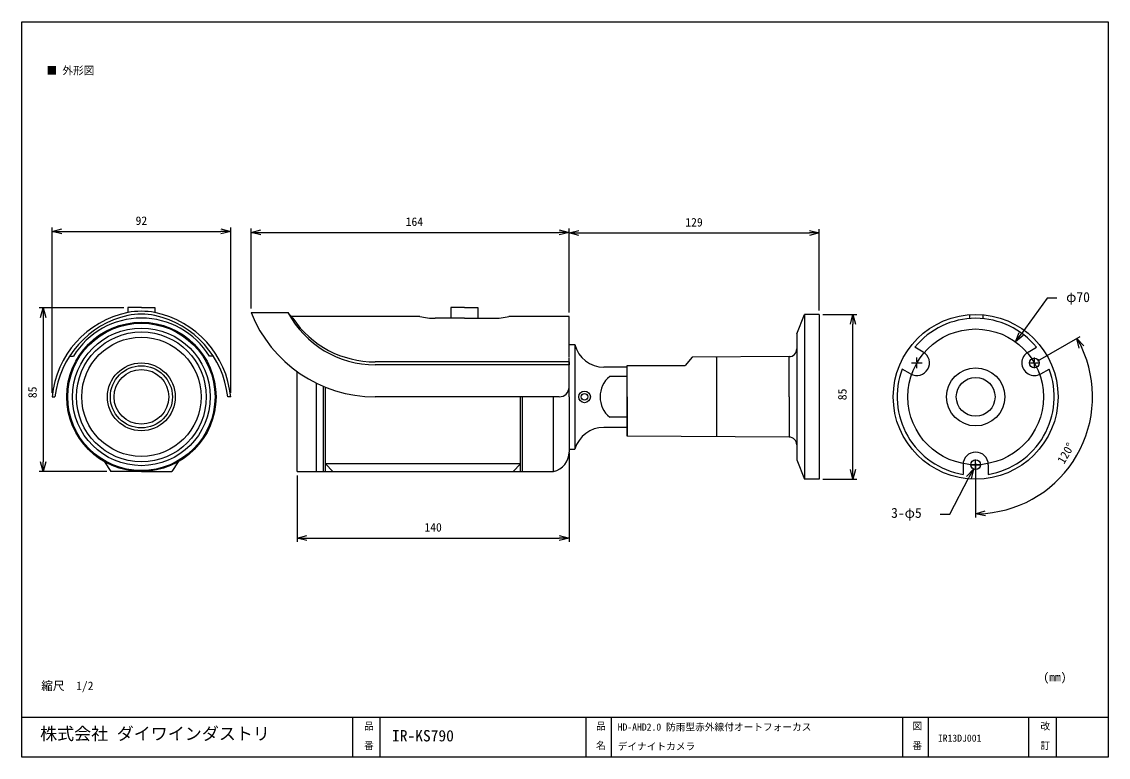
# Model space of a CAD drawing. Units: millimetres on the paper. Extents: x -139 to 141, y -98 to 91.
import ezdxf
from ezdxf.enums import TextEntityAlignment as Align

# ---------------------------------------------------------------- set-up
doc = ezdxf.new("R2010")
doc.units = ezdxf.units.MM
for name, color, linetype in [('0-0_0', 4, 'Continuous'), ('0-1_寸法線', 4, 'Continuous'), ('0-2_枠', 4, 'Continuous'), ('0-3_外形線', 4, 'Continuous'), ('0-4_レイヤー_1_0', 4, 'Continuous'), ('0-B__U+C2E4_U+C120', 4, 'Continuous'), ('0-D_細線_0.15', 4, 'Continuous'), ('0-E_外形線 @ 1', 4, 'Continuous')]:
    doc.layers.add(name, color=color, linetype=linetype)
doc.styles.add('ＭＳ ゴシック', font='')
doc.styles.get('ＭＳ ゴシック').set_extended_font_data('MS Gothic')

msp = doc.modelspace()

# ---------------------------------------------------------------- linework, layer by layer
at = {"layer": '0-0_0'}
for p, q in [((-131.513, 37.164), (-129.013, 37.164)), ((-85.443, 37.164), (-87.943, 37.164)), ((-80.17, 36.907), (-77.67, 36.907)), ((1.83, 36.907), (-0.67, 36.907)), ((1.83, 36.762), (4.33, 36.762)), ((66.33, 36.762), (63.83, 36.762)), ((-133.818, 17.46), (-133.818, 14.96)), ((-25.17, 17.491), (-28.67, 17.491)), ((-28.67, 17.491), (-28.67, 14.741)), ((-25.17, 17.491), (-21.67, 17.491)), ((-21.67, 17.491), (-21.67, 14.741)), ((-80.17, 16.241), (-70.67, 16.241)), ((-69.42, 14.741), (-70.67, 16.241)), ((-69.42, 15.241), (-69.836, 15.241)), ((-36.67, 15.241), (-69.42, 15.241)), ((-25.17, 14.741), (-32.67, 14.741)), ((-25.17, 14.741), (-17.67, 14.741)), ((1.83, 15.241), (-13.67, 15.241)), ((1.83, 14.741), (1.83, 15.241)), ((1.83, 4.613), (1.83, 14.741)), ((60.58, 10.741), (62.58, 15.741)), ((62.58, 15.741), (62.58, -26.759)), ((66.33, 15.741), (62.58, 15.741)), ((66.33, 15.741), (66.33, -26.759)), ((75.076, 15.741), (75.076, 13.241)), ((105.094, 15.679), (105.094, 14.675)), ((108.594, 15.658), (108.594, 14.654)), ((-117.421, 11.537), (-117.301, 11.318)), ((-115.911, 12.248), (-115.819, 12.015)), ((-115.214, 12.524), (-115.122, 12.291)), ((-113.627, 13.039), (-113.565, 12.797)), ((-112.901, 13.226), (-112.839, 12.984)), ((-111.262, 13.538), (-111.231, 13.29)), ((-110.518, 13.632), (-110.486, 13.384)), ((-108.853, 13.737), (-108.853, 13.487)), ((-108.103, 13.737), (-108.103, 13.487)), ((-106.437, 13.632), (-106.469, 13.384)), ((-105.693, 13.538), (-105.725, 13.29)), ((-104.055, 13.226), (-104.117, 12.984)), ((-103.328, 13.039), (-103.39, 12.797)), ((-101.741, 12.524), (-101.833, 12.291)), ((-101.044, 12.248), (-101.136, 12.015)), ((-99.534, 11.537), (-99.655, 11.318)), ((-121.379, 8.777), (-121.208, 8.595)), ((-120.094, 9.841), (-119.947, 9.639)), ((-119.487, 10.282), (-119.34, 10.08)), ((-118.078, 11.176), (-117.958, 10.957)), ((-98.877, 11.176), (-98.998, 10.957)), ((-97.468, 10.282), (-97.615, 10.08)), ((-96.862, 9.841), (-97.009, 9.639)), ((-95.576, 8.777), (-95.747, 8.595)), ((60.58, 10.741), (60.58, -21.759)), ((116.997, 8.654), (118.465, 10.678)), ((132.832, 9.567), (133.991, 7.352)), ((-123.546, 6.47), (-123.354, 6.311)), ((-123.068, 7.048), (-122.876, 6.888)), ((-121.926, 8.264), (-121.755, 8.082)), ((-95.029, 8.264), (-95.2, 8.082)), ((-93.887, 7.048), (-94.08, 6.888)), ((-93.409, 6.47), (-93.602, 6.311)), ((1.83, 7.991), (3.33, 7.991)), ((3.33, 7.991), (3.33, -19.009)), ((93.188, 6.055), (91.034, 7.299)), ((120.249, 6.055), (122.403, 7.299)), ((-127.016, 4.991), (-126.016, 4.991)), ((-125.733, 3.025), (-125.506, 2.918)), ((-124.929, 4.487), (-124.718, 4.353)), ((-124.527, 5.12), (-124.316, 4.986)), ((-92.428, 5.12), (-92.639, 4.986)), ((-92.026, 4.487), (-92.238, 4.353)), ((-91.223, 3.025), (-91.449, 2.918)), ((-89.939, 4.991), (-90.939, 4.991)), ((1.83, -5.509), (1.83, 4.491)), ((33.58, 4.716), (31.83, 2.616)), ((58.58, 4.866), (33.58, 4.716)), ((58.58, -5.509), (58.58, 4.866)), ((-126.898, 0.082), (-126.66, 0.004)), ((-126.666, 0.795), (-126.428, 0.718)), ((-126.052, 2.346), (-125.826, 2.24)), ((-90.903, 2.346), (-91.13, 2.24)), ((-90.289, 0.795), (-90.527, 0.718)), ((-90.057, 0.082), (-90.295, 0.004)), ((-68.27, -24.759), (-68.27, 0.97)), ((16.83, -5.509), (16.83, 2.616)), ((89.938, 0.426), (87.784, 1.67)), ((123.499, 0.426), (125.653, 1.67)), ((-127.453, -2.271), (-127.208, -2.318)), ((-127.313, -1.534), (-127.067, -1.581)), ((-89.642, -1.534), (-89.888, -1.581)), ((-89.502, -2.271), (-89.748, -2.318)), ((-63.27, -24.759), (-63.27, -2.02)), ((16.83, -0.259), (12.33, -0.259)), ((-131.513, -5.509), (-130.763, -5.509)), ((-127.71, -4.675), (-127.46, -4.691)), ((-127.662, -3.926), (-127.413, -3.942)), ((-89.293, -3.926), (-89.542, -3.942)), ((-89.246, -4.675), (-89.495, -4.691)), ((-85.443, -5.509), (-86.193, -5.509)), ((-61.52, -24.759), (-61.52, -2.814)), ((-61.02, -24.759), (-61.02, -3.02)), ((-0.67, -5.509), (-48.17, -5.509)), ((-10.67, -24.759), (-10.67, -5.509)), ((-10.17, -24.759), (-10.17, -5.509)), ((-2.17, -24.759), (-2.17, -5.509)), ((1.83, -5.509), (1.83, -19.759)), ((16.83, -5.509), (16.83, -15.634)), ((58.58, -5.509), (58.58, -15.884)), ((-127.71, -6.343), (-127.46, -6.328)), ((-127.662, -7.092), (-127.413, -7.076)), ((-89.293, -7.092), (-89.542, -7.076)), ((-89.246, -6.343), (-89.495, -6.328)), ((-127.453, -8.747), (-127.208, -8.7)), ((-127.313, -9.484), (-127.067, -9.437)), ((-126.898, -11.1), (-126.66, -11.023)), ((-90.057, -11.1), (-90.295, -11.023)), ((-89.642, -9.484), (-89.888, -9.437)), ((-89.502, -8.747), (-89.748, -8.7)), ((-126.666, -11.813), (-126.428, -11.736)), ((-126.052, -13.365), (-125.826, -13.258)), ((-125.733, -14.043), (-125.506, -13.937)), ((-91.223, -14.043), (-91.449, -13.937)), ((-90.903, -13.365), (-91.13, -13.258)), ((-90.289, -11.813), (-90.527, -11.736)), ((16.83, -13.384), (10.83, -13.384)), ((-124.929, -15.505), (-124.718, -15.371)), ((-124.527, -16.139), (-124.316, -16.005)), ((-92.428, -16.139), (-92.639, -16.005)), ((-92.026, -15.505), (-92.238, -15.371)), ((58.58, -15.884), (16.83, -15.634)), ((-123.546, -17.488), (-123.354, -17.329)), ((-123.068, -18.066), (-122.876, -17.907)), ((-121.926, -19.282), (-121.755, -19.1)), ((-121.379, -19.796), (-121.208, -19.614)), ((-95.576, -19.796), (-95.747, -19.614)), ((-95.029, -19.282), (-95.2, -19.1)), ((-93.887, -18.066), (-94.08, -17.907)), ((-93.409, -17.488), (-93.602, -17.329)), ((1.83, -19.009), (3.33, -19.009)), ((-133.818, -24.759), (-133.818, -22.259)), ((-120.094, -20.859), (-119.947, -20.657)), ((-119.487, -21.3), (-119.34, -21.098)), ((-118.078, -22.194), (-117.958, -21.975)), ((-117.964, -22.259), (-116.353, -24.759)), ((-117.421, -22.556), (-117.301, -22.336)), ((-98.991, -22.259), (-100.603, -24.759)), ((-99.534, -22.556), (-99.655, -22.336)), ((-98.877, -22.194), (-98.998, -21.975)), ((-97.468, -21.3), (-97.615, -21.098)), ((-96.862, -20.859), (-97.009, -20.657)), ((60.58, -21.759), (62.58, -26.759)), ((-108.478, -24.759), (-116.353, -24.759)), ((-115.911, -23.266), (-115.819, -23.033)), ((-115.214, -23.542), (-115.122, -23.31)), ((-113.627, -24.058), (-113.565, -23.815)), ((-112.901, -24.244), (-112.839, -24.002)), ((-111.262, -24.557), (-111.231, -24.309)), ((-110.518, -24.651), (-110.486, -24.403)), ((-108.853, -24.756), (-108.853, -24.506)), ((-108.478, -24.759), (-100.603, -24.759)), ((-108.103, -24.756), (-108.103, -24.506)), ((-106.437, -24.651), (-106.469, -24.403)), ((-105.693, -24.557), (-105.725, -24.309)), ((-104.055, -24.244), (-104.117, -24.002)), ((-103.328, -24.058), (-103.39, -23.815)), ((-101.741, -23.542), (-101.833, -23.31)), ((-101.044, -23.266), (-101.136, -23.033)), ((-68.27, -24.759), (-10.17, -24.759)), ((-10.67, -22.759), (-61.02, -22.759)), ((-59.095, -24.759), (-61.02, -22.759)), ((-12.595, -24.759), (-10.67, -22.759)), ((-10.17, -24.759), (-2.17, -24.759)), ((75.076, -26.759), (75.076, -24.259)), ((103.469, -23.009), (103.469, -25.497)), ((106.139, -24.116), (104.979, -26.331)), ((109.969, -23.009), (109.969, -25.497)), ((66.33, -26.759), (62.58, -26.759)), ((106.719, -35.662), (109.217, -35.559)), ((-68.27, -41.914), (-65.77, -41.914)), ((1.83, -41.914), (-0.67, -41.914))]:
    msp.add_line(p, q, dxfattribs=at)
for points in [[(-129.013, 36.494), (-131.513, 37.164), (-129.013, 37.834)], [(-87.943, 37.834), (-85.443, 37.164), (-87.943, 36.494)], [(-77.67, 36.238), (-80.17, 36.907), (-77.67, 37.577)], [(-0.67, 37.577), (1.83, 36.907), (-0.67, 36.238)], [(4.33, 36.092), (1.83, 36.762), (4.33, 37.432)], [(63.83, 37.432), (66.33, 36.762), (63.83, 36.092)], [(-134.488, 14.96), (-133.818, 17.46), (-133.148, 14.96)], [(-108.478, 17.491), (-111.978, 17.491), (-111.978, 16.241)], [(-108.478, 17.491), (-104.978, 17.491), (-104.978, 16.241)], [(74.406, 13.241), (75.076, 15.741), (75.746, 13.241)], [(119.008, 10.284), (116.997, 8.654), (117.923, 11.071)], [(133.398, 7.042), (132.832, 9.567), (134.585, 7.663)], [(1.83, -3.009), (1.83, 3.491), (-48.17, 3.491)], [(1.83, 3.491), (1.83, 2.741), (-48.17, 2.741)], [(39.83, 4.616), (39.83, 4.754), (39.83, -15.772)], [(16.83, -13.384), (16.83, 2.116), (10.83, 2.116)], [(16.83, -15.634), (16.83, 2.616), (31.83, 2.616)], [(16.83, -5.509), (16.83, -10.759), (12.33, -10.759)], [(-133.148, -22.259), (-133.818, -24.759), (-134.488, -22.259)], [(75.746, -24.259), (75.076, -26.759), (74.406, -24.259)], [(104.385, -26.02), (106.139, -24.116), (105.572, -26.642)], [(109.244, -36.228), (106.719, -35.662), (109.189, -34.89)], [(-65.77, -42.584), (-68.27, -41.914), (-65.77, -41.244)], [(-0.67, -41.244), (1.83, -41.914), (-0.67, -42.584)]]:
    msp.add_lwpolyline(points, dxfattribs=at)
for centre, radius in [((106.719, -5.509), 21.25), ((-108.478, -5.509), 19.25), ((-108.478, -5.509), 19), ((-108.478, -5.509), 17.75), ((-108.478, -5.509), 16.75), ((-108.478, -5.509), 15.387), ((-108.478, -5.509), 8.75), ((121.874, 3.241), 1.25), ((-108.478, -5.509), 8), ((-108.478, -5.509), 7.05), ((106.719, -5.509), 7.5), ((106.719, -5.509), 5), ((5.83, -5.509), 1.5), ((5.83, -5.509), 0.875), ((106.719, -23.009), 1.25)]:
    msp.add_circle(centre, radius, dxfattribs=at)
for centre, radius, start, end in [((-107.048, -7.835), 24.575, 101.57197, 174.57015), ((-106.616, -8.207), 24.297, 102.74823, 173.62499), ((-108.478, -5.79), 20.587, 31.57802, 148.42198), ((-108.478, -3.609), 20.156, 80, 100), ((-108.478, -4.359), 20.156, 80, 100), ((-110.339, -8.207), 24.297, 6.37501, 77.25177), ((-109.907, -7.835), 24.575, 5.42985, 78.42803), ((-48.17, 28.906), 34.415, 201.59309, 270), ((-48.17, 28.241), 25.5, 208.07249, 270), ((-48.17, 29.185), 25.694, 214.20546, 270), ((-32.67, 30.991), 16.25, 255.74997, 270), ((-17.67, 30.991), 16.25, 270, 284.25003), ((106.719, -5.509), 20.25, 39.23556, 140.76444), ((10.83, 9.841), 7.725, 193.85444, 270), ((58.58, 6.866), 2, 270, 0), ((91.563, 3.241), 3.25, 240, 60), ((121.874, 3.241), 3.25, 120, 300), ((106.719, -5.509), 20.25, 159.23556, 260.76444), ((106.719, -5.509), 20.25, 279.23556, 20.76444), ((16.593, -5.509), 6.763, 129.07331, 230.92669), ((-0.67, -3.009), 2.5, 270, 0), ((10.83, -21.197), 7.812, 90, 163.7398), ((58.58, -17.884), 2, 0, 90), ((-3.295, -19.759), 5.125, 282.68038, 0), ((106.719, -23.009), 3.25, 0, 180)]:
    msp.add_arc(centre, radius, start, end, dxfattribs=at)
at = {"layer": '0-1_寸法線'}
for p, q in [((-131.513, -4.509), (-131.513, 38.164)), ((-129.013, 37.164), (-87.943, 37.164)), ((-85.443, -4.509), (-85.443, 38.164)), ((-80.17, 17.241), (-80.17, 37.907)), ((-77.67, 36.907), (-0.67, 36.907)), ((1.83, 16.241), (1.83, 37.907)), ((1.83, 16.241), (1.83, 37.762)), ((4.33, 36.762), (63.83, 36.762)), ((66.33, 16.741), (66.33, 37.762)), ((-112.978, 17.46), (-134.818, 17.46)), ((-133.818, 14.96), (-133.818, -22.259)), ((67.33, 15.741), (76.076, 15.741)), ((75.076, -24.259), (75.076, 13.241)), ((122.74, 3.741), (133.698, 10.067)), ((90.193, 3.241), (91.313, 3.241)), ((91.438, 3.241), (91.688, 3.241)), ((91.563, 3.491), (91.563, 4.611)), ((91.563, 3.116), (91.563, 3.366)), ((91.563, 1.871), (91.563, 2.991)), ((91.813, 3.241), (92.933, 3.241)), ((120.504, 3.241), (121.624, 3.241)), ((121.749, 3.241), (121.999, 3.241)), ((121.874, 3.491), (121.874, 4.611)), ((121.874, 3.116), (121.874, 3.366)), ((121.874, 1.871), (121.874, 2.991)), ((122.124, 3.241), (123.244, 3.241)), ((1.83, -20.009), (1.83, -42.914)), ((106.719, -22.759), (106.719, -21.639)), ((-117.353, -24.759), (-134.818, -24.759)), ((105.349, -23.009), (106.469, -23.009)), ((106.594, -23.009), (106.844, -23.009)), ((106.719, -22.639), (106.719, -36.662)), ((106.719, -23.134), (106.719, -22.884)), ((106.719, -24.379), (106.719, -23.259)), ((106.969, -23.009), (108.089, -23.009)), ((-68.27, -25.759), (-68.27, -42.914)), ((67.33, -26.759), (76.076, -26.759)), ((-65.77, -41.914), (-0.67, -41.914))]:
    msp.add_line(p, q, dxfattribs=at)
for points in [[(127.674, 19.922), (125.174, 19.922), (118.465, 10.678)], [(97.555, -35.731), (100.055, -35.731), (104.979, -26.331)]]:
    msp.add_lwpolyline(points, dxfattribs=at)
msp.add_arc((106.719, -5.509), 30.153, 274.75175, 25.24825, dxfattribs=at)
at = {"layer": '0-2_枠'}
for p, q in [((-139.341, -88.135), (140.925, -88.135)), ((-54.063, -88.135), (-54.063, -98.455)), ((-46.928, -88.135), (-46.928, -98.455)), ((6.128, -88.135), (6.128, -98.455)), ((12.711, -88.135), (12.711, -98.455)), ((87.848, -88.135), (87.848, -98.455)), ((94.431, -88.135), (94.431, -98.455)), ((120.337, -88.135), (120.337, -98.455)), ((127.449, -88.135), (127.449, -98.455))]:
    msp.add_line(p, q, dxfattribs=at)
msp.add_lwpolyline([(-139.341, 91.229), (140.925, 91.229), (140.925, -98.455), (-139.341, -98.455)], close=True, dxfattribs=at)
at = {"layer": '0-B__U+C2E4_U+C120'}
msp.add_circle((106.719, -5.509), 17.5, dxfattribs=at)

# ---------------------------------------------------------------- texts
at = {"layer": '0-1_寸法線', "style": 'ＭＳ ゴシック'}
for s, height, p in [('92', 2.199, (-109.978, 38.164)), ('164', 2.199, (-40.311, 37.907)), ('129', 2.199, (31.83, 37.762)), ('φ70', 2.566, (130.049, 18.172)), ('3-φ5', 2.566, (84.913, -37.481)), ('140', 2.199, (-35.47, -40.914))]:
    msp.add_text(s, height=height, dxfattribs=at).set_placement(p, align=Align.BOTTOM_LEFT)
for s, rotation, p in [('85', 90, (-134.818, -5.842)), ('85', 90, (74.076, -6.378)), ('120°', 60, (130.091, -23.333))]:
    msp.add_text(s, height=2.199, rotation=rotation, dxfattribs=at).set_placement(p, align=Align.BOTTOM_LEFT)
at = {"layer": '0-2_枠', "style": 'ＭＳ ゴシック'}
for s, height, p in [('(mm)', 2.199, (124.175, -79.53)), ('縮尺\u30001/2', 2.199, (-134.314, -81.796)), (' 品', 1.833, (-52.274, -91.898)), (' 品', 1.833, (7.568, -91.898)), (' 図', 1.833, (89.151, -91.898)), (' 改', 1.833, (122.193, -91.898)), (' 番', 1.833, (-52.274, -96.898)), (' 名', 1.833, (7.568, -96.898)), (' 番', 1.833, (89.151, -96.898)), (' 訂', 1.833, (122.193, -96.898))]:
    msp.add_text(s, height=height, dxfattribs=at).set_placement(p, align=Align.BOTTOM_LEFT)
at = {"layer": '0-3_外形線', "style": 'ＭＳ ゴシック'}
msp.add_text('IR-KS790', height=2.933, dxfattribs=at).set_placement((-43.827, -95.25), align=Align.BOTTOM_LEFT)
at = {"layer": '0-4_レイヤー_1_0', "style": 'ＭＳ ゴシック'}
for s, height, p in [('■ 外形図', 2.012, (-132.958, 77.039)), ('株式会社 ダイワインダストリ', 3.219, (-134.604, -94.939))]:
    msp.add_text(s, height=height, dxfattribs=at).set_placement(p, align=Align.BOTTOM_LEFT)
at = {"layer": '0-D_細線_0.15', "style": 'ＭＳ ゴシック'}
msp.add_text('IR13DJ001', height=1.833, dxfattribs=at).set_placement((96.973, -94.986), align=Align.BOTTOM_LEFT)
at = {"layer": '0-E_外形線 @ 1', "style": 'ＭＳ ゴシック'}
for s, p in [('HD-AHD2.0 防雨型赤外線付オートフォーカス', (14.381, -92.125)), ('デイナイトカメラ', (14.381, -97.125))]:
    msp.add_text(s, height=1.833, dxfattribs=at).set_placement(p, align=Align.BOTTOM_LEFT)

doc.saveas('drawing.dxf')
